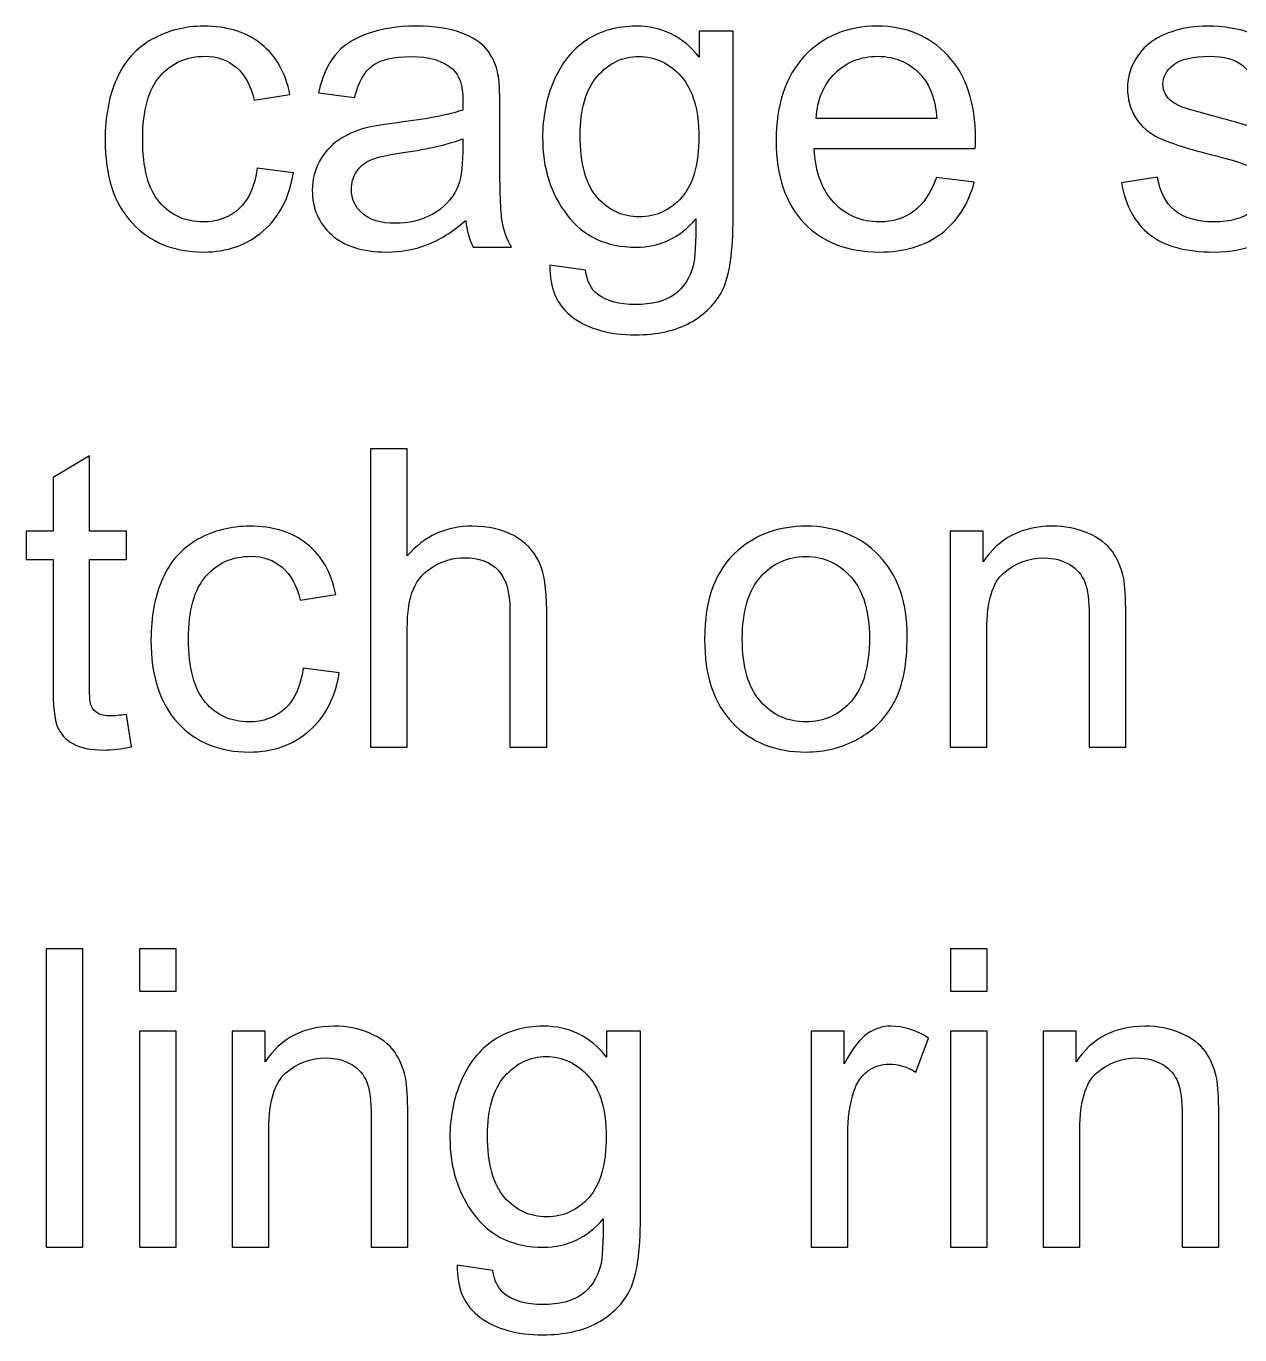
# Model space of a CAD drawing. Header units: centimetres. Extents: x -233 to -82, y 123 to 153.
# Drawn here: x -164.237 to -163.21, y 148.215 to 149.323 of the extents above; entities that cross this region are included whole.
import ezdxf

# ---------------------------------------------------------------- set-up
doc = ezdxf.new("R2010")
doc.units = ezdxf.units.CM
doc.header["$MEASUREMENT"] = 0
doc.layers.add('layer 1', color=7, linetype='Continuous')

msp = doc.modelspace()

# ---------------------------------------------------------------- linework, layer by layer
at = {"layer": 'layer 1'}
for points, knots in [([(-164.0414, 149.20295), (-164.0414, 149.20295), (-164.0109, 149.19895), (-164.0109, 149.19895), (-164.0109, 149.19895), (-164.0142, 149.17795), (-164.0227, 149.16155), (-164.0364, 149.14965), (-164.0364, 149.14965), (-164.0501, 149.13775), (-164.067, 149.13185), (-164.087, 149.13185), (-164.087, 149.13185), (-164.1121, 149.13185), (-164.1322, 149.14005), (-164.1474, 149.15645), (-164.1474, 149.15645), (-164.1626, 149.17275), (-164.1702, 149.19625), (-164.1702, 149.22675), (-164.1702, 149.22675), (-164.1702, 149.24645), (-164.1669, 149.26375), (-164.1604, 149.27855), (-164.1604, 149.27855), (-164.1539, 149.29335), (-164.1439, 149.30445), (-164.1305, 149.31195), (-164.1305, 149.31195), (-164.1171, 149.31935), (-164.1025, 149.32305), (-164.0868, 149.32305), (-164.0868, 149.32305), (-164.0669, 149.32305), (-164.0507, 149.31805), (-164.0381, 149.30795), (-164.0381, 149.30795), (-164.0255, 149.29785), (-164.0174, 149.28365), (-164.0138, 149.26515), (-164.0138, 149.26515), (-164.0138, 149.26515), (-164.044, 149.26045), (-164.044, 149.26045), (-164.044, 149.26045), (-164.0469, 149.27275), (-164.0519, 149.28205), (-164.0592, 149.28825), (-164.0592, 149.28825), (-164.0665, 149.29445), (-164.0753, 149.29755), (-164.0856, 149.29755), (-164.0856, 149.29755), (-164.1013, 149.29755), (-164.114, 149.29195), (-164.1237, 149.28075), (-164.1237, 149.28075), (-164.1335, 149.26955), (-164.1384, 149.25185), (-164.1384, 149.22755), (-164.1384, 149.22755), (-164.1384, 149.20305), (-164.1337, 149.18515), (-164.1242, 149.17405), (-164.1242, 149.17405), (-164.1148, 149.16295), (-164.1025, 149.15735), (-164.0874, 149.15735), (-164.0874, 149.15735), (-164.0752, 149.15735), (-164.065, 149.16105), (-164.0568, 149.16855), (-164.0568, 149.16855), (-164.0487, 149.17605), (-164.0435, 149.18745), (-164.0414, 149.20295)], [0, 0, 0, 0, 0.05, 0.05, 0.05, 0.05, 0.1, 0.1, 0.1, 0.1, 0.15, 0.15, 0.15, 0.15, 0.2, 0.2, 0.2, 0.2, 0.25, 0.25, 0.25, 0.25, 0.3, 0.3, 0.3, 0.3, 0.35, 0.35, 0.35, 0.35, 0.4, 0.4, 0.4, 0.4, 0.45, 0.45, 0.45, 0.45, 0.5, 0.5, 0.5, 0.5, 0.55, 0.55, 0.55, 0.55, 0.6, 0.6, 0.6, 0.6, 0.65, 0.65, 0.65, 0.65, 0.7, 0.7, 0.7, 0.7, 0.75, 0.75, 0.75, 0.75, 0.8, 0.8, 0.8, 0.8, 0.85, 0.85, 0.85, 0.85, 0.9, 0.9, 0.9, 0.9, 1, 1, 1, 1]), ([(-163.865, 149.15855), (-163.8765, 149.14875), (-163.8875, 149.14185), (-163.8981, 149.13785), (-163.8981, 149.13785), (-163.9088, 149.13385), (-163.9202, 149.13185), (-163.9323, 149.13185), (-163.9323, 149.13185), (-163.9524, 149.13185), (-163.9679, 149.13675), (-163.9787, 149.14655), (-163.9787, 149.14655), (-163.9895, 149.15635), (-163.9949, 149.16885), (-163.9949, 149.18415), (-163.9949, 149.18415), (-163.9949, 149.19315), (-163.9928, 149.20135), (-163.9887, 149.20875), (-163.9887, 149.20875), (-163.9846, 149.21615), (-163.9793, 149.22205), (-163.9727, 149.22655), (-163.9727, 149.22655), (-163.9661, 149.23105), (-163.9587, 149.23445), (-163.9504, 149.23675), (-163.9504, 149.23675), (-163.9443, 149.23835), (-163.9352, 149.23985), (-163.9229, 149.24135), (-163.9229, 149.24135), (-163.8978, 149.24435), (-163.8794, 149.24795), (-163.8676, 149.25205), (-163.8676, 149.25205), (-163.8675, 149.25635), (-163.8674, 149.25905), (-163.8674, 149.26015), (-163.8674, 149.26015), (-163.8674, 149.27275), (-163.8703, 149.28165), (-163.8762, 149.28685), (-163.8762, 149.28685), (-163.8841, 149.29385), (-163.8959, 149.29735), (-163.9115, 149.29735), (-163.9115, 149.29735), (-163.9261, 149.29735), (-163.9369, 149.29485), (-163.9438, 149.28975), (-163.9438, 149.28975), (-163.9507, 149.28465), (-163.9559, 149.27555), (-163.9592, 149.26255), (-163.9592, 149.26255), (-163.9592, 149.26255), (-163.9895, 149.26665), (-163.9895, 149.26665), (-163.9895, 149.26665), (-163.9868, 149.27965), (-163.9822, 149.29015), (-163.9759, 149.29815), (-163.9759, 149.29815), (-163.9696, 149.30605), (-163.9604, 149.31225), (-163.9485, 149.31655), (-163.9485, 149.31655), (-163.9366, 149.32085), (-163.9227, 149.32305), (-163.907, 149.32305), (-163.907, 149.32305), (-163.8914, 149.32305), (-163.8787, 149.32125), (-163.8689, 149.31755), (-163.8689, 149.31755), (-163.8592, 149.31385), (-163.852, 149.30915), (-163.8474, 149.30365), (-163.8474, 149.30365), (-163.8428, 149.29805), (-163.8396, 149.29105), (-163.8378, 149.28255), (-163.8378, 149.28255), (-163.8367, 149.27725), (-163.8362, 149.26775), (-163.8362, 149.25395), (-163.8362, 149.25395), (-163.8362, 149.25395), (-163.8362, 149.21265), (-163.8362, 149.21265), (-163.8362, 149.21265), (-163.8362, 149.18375), (-163.8355, 149.16555), (-163.8342, 149.15795), (-163.8342, 149.15795), (-163.8329, 149.15025), (-163.8303, 149.14295), (-163.8264, 149.13595), (-163.8264, 149.13595), (-163.8264, 149.13595), (-163.8588, 149.13595), (-163.8588, 149.13595), (-163.8588, 149.13595), (-163.862, 149.14235), (-163.8641, 149.14985), (-163.865, 149.15855)], [0, 0, 0, 0, 0.0357143, 0.0357143, 0.0357143, 0.0357143, 0.0714286, 0.0714286, 0.0714286, 0.0714286, 0.1071429, 0.1071429, 0.1071429, 0.1071429, 0.1428571, 0.1428571, 0.1428571, 0.1428571, 0.1785714, 0.1785714, 0.1785714, 0.1785714, 0.2142857, 0.2142857, 0.2142857, 0.2142857, 0.25, 0.25, 0.25, 0.25, 0.2857143, 0.2857143, 0.2857143, 0.2857143, 0.3214286, 0.3214286, 0.3214286, 0.3214286, 0.3571429, 0.3571429, 0.3571429, 0.3571429, 0.3928571, 0.3928571, 0.3928571, 0.3928571, 0.4285714, 0.4285714, 0.4285714, 0.4285714, 0.4642857, 0.4642857, 0.4642857, 0.4642857, 0.5, 0.5, 0.5, 0.5, 0.5357143, 0.5357143, 0.5357143, 0.5357143, 0.5714286, 0.5714286, 0.5714286, 0.5714286, 0.6071429, 0.6071429, 0.6071429, 0.6071429, 0.6428571, 0.6428571, 0.6428571, 0.6428571, 0.6785714, 0.6785714, 0.6785714, 0.6785714, 0.7142857, 0.7142857, 0.7142857, 0.7142857, 0.75, 0.75, 0.75, 0.75, 0.7857143, 0.7857143, 0.7857143, 0.7857143, 0.8214286, 0.8214286, 0.8214286, 0.8214286, 0.8571429, 0.8571429, 0.8571429, 0.8571429, 0.8928571, 0.8928571, 0.8928571, 0.8928571, 0.9285714, 0.9285714, 0.9285714, 0.9285714, 1, 1, 1, 1]), ([(-163.7938, 149.12075), (-163.7938, 149.12075), (-163.7637, 149.11635), (-163.7637, 149.11635), (-163.7637, 149.11635), (-163.7624, 149.10705), (-163.7589, 149.10025), (-163.7532, 149.09595), (-163.7532, 149.09595), (-163.7455, 149.09025), (-163.735, 149.08735), (-163.7217, 149.08735), (-163.7217, 149.08735), (-163.7073, 149.08735), (-163.6962, 149.09025), (-163.6884, 149.09595), (-163.6884, 149.09595), (-163.6806, 149.10165), (-163.6753, 149.10975), (-163.6726, 149.12015), (-163.6726, 149.12015), (-163.671, 149.12645), (-163.6702, 149.13965), (-163.6703, 149.15985), (-163.6703, 149.15985), (-163.6838, 149.14395), (-163.7007, 149.13595), (-163.721, 149.13595), (-163.721, 149.13595), (-163.7461, 149.13595), (-163.7656, 149.14505), (-163.7793, 149.16315), (-163.7793, 149.16315), (-163.7931, 149.18125), (-163.8, 149.20305), (-163.8, 149.22845), (-163.8, 149.22845), (-163.8, 149.24595), (-163.7968, 149.26205), (-163.7905, 149.27685), (-163.7905, 149.27685), (-163.7842, 149.29155), (-163.7751, 149.30295), (-163.7631, 149.31105), (-163.7631, 149.31105), (-163.7511, 149.31905), (-163.737, 149.32305), (-163.7208, 149.32305), (-163.7208, 149.32305), (-163.6992, 149.32305), (-163.6814, 149.31435), (-163.6674, 149.29685), (-163.6674, 149.29685), (-163.6674, 149.29685), (-163.6674, 149.31885), (-163.6674, 149.31885), (-163.6674, 149.31885), (-163.6674, 149.31885), (-163.6388, 149.31885), (-163.6388, 149.31885), (-163.6388, 149.31885), (-163.6388, 149.31885), (-163.6388, 149.16075), (-163.6388, 149.16075), (-163.6388, 149.16075), (-163.6388, 149.13225), (-163.6417, 149.11205), (-163.6475, 149.10015), (-163.6475, 149.10015), (-163.6533, 149.08825), (-163.6625, 149.07895), (-163.675, 149.07205), (-163.675, 149.07205), (-163.6876, 149.06515), (-163.7031, 149.06175), (-163.7215, 149.06175), (-163.7215, 149.06175), (-163.7433, 149.06175), (-163.7609, 149.06665), (-163.7743, 149.07645), (-163.7743, 149.07645), (-163.7878, 149.08625), (-163.7943, 149.10105), (-163.7938, 149.12075)], [0, 0, 0, 0, 0.0454545, 0.0454545, 0.0454545, 0.0454545, 0.0909091, 0.0909091, 0.0909091, 0.0909091, 0.1363636, 0.1363636, 0.1363636, 0.1363636, 0.1818182, 0.1818182, 0.1818182, 0.1818182, 0.2272727, 0.2272727, 0.2272727, 0.2272727, 0.2727273, 0.2727273, 0.2727273, 0.2727273, 0.3181818, 0.3181818, 0.3181818, 0.3181818, 0.3636364, 0.3636364, 0.3636364, 0.3636364, 0.4090909, 0.4090909, 0.4090909, 0.4090909, 0.4545455, 0.4545455, 0.4545455, 0.4545455, 0.5, 0.5, 0.5, 0.5, 0.5454545, 0.5454545, 0.5454545, 0.5454545, 0.5909091, 0.5909091, 0.5909091, 0.5909091, 0.6363636, 0.6363636, 0.6363636, 0.6363636, 0.6818182, 0.6818182, 0.6818182, 0.6818182, 0.7272727, 0.7272727, 0.7272727, 0.7272727, 0.7727273, 0.7727273, 0.7727273, 0.7727273, 0.8181818, 0.8181818, 0.8181818, 0.8181818, 0.8636364, 0.8636364, 0.8636364, 0.8636364, 0.9090909, 0.9090909, 0.9090909, 0.9090909, 1, 1, 1, 1]), ([(-163.4667, 149.19485), (-163.4667, 149.19485), (-163.4347, 149.19085), (-163.4347, 149.19085), (-163.4347, 149.19085), (-163.4398, 149.17215), (-163.4491, 149.15765), (-163.4628, 149.14735), (-163.4628, 149.14735), (-163.4765, 149.13705), (-163.4939, 149.13185), (-163.5151, 149.13185), (-163.5151, 149.13185), (-163.5419, 149.13185), (-163.5631, 149.14005), (-163.5788, 149.15655), (-163.5788, 149.15655), (-163.5945, 149.17305), (-163.6023, 149.19615), (-163.6023, 149.22585), (-163.6023, 149.22585), (-163.6023, 149.25665), (-163.5944, 149.28055), (-163.5785, 149.29755), (-163.5785, 149.29755), (-163.5626, 149.31455), (-163.5421, 149.32305), (-163.5168, 149.32305), (-163.5168, 149.32305), (-163.4924, 149.32305), (-163.4724, 149.31475), (-163.4569, 149.29805), (-163.4569, 149.29805), (-163.4414, 149.28135), (-163.4336, 149.25795), (-163.4336, 149.22775), (-163.4336, 149.22775), (-163.4336, 149.22595), (-163.4337, 149.22315), (-163.4338, 149.21945), (-163.4338, 149.21945), (-163.4338, 149.21945), (-163.5702, 149.21945), (-163.5702, 149.21945), (-163.5702, 149.21945), (-163.5691, 149.19935), (-163.5634, 149.18405), (-163.5532, 149.17335), (-163.5532, 149.17335), (-163.543, 149.16265), (-163.5302, 149.15735), (-163.5149, 149.15735), (-163.5149, 149.15735), (-163.5036, 149.15735), (-163.4939, 149.16035), (-163.4858, 149.16635), (-163.4858, 149.16635), (-163.4778, 149.17225), (-163.4714, 149.18175), (-163.4667, 149.19485)], [0, 0, 0, 0, 0.0625, 0.0625, 0.0625, 0.0625, 0.125, 0.125, 0.125, 0.125, 0.1875, 0.1875, 0.1875, 0.1875, 0.25, 0.25, 0.25, 0.25, 0.3125, 0.3125, 0.3125, 0.3125, 0.375, 0.375, 0.375, 0.375, 0.4375, 0.4375, 0.4375, 0.4375, 0.5, 0.5, 0.5, 0.5, 0.5625, 0.5625, 0.5625, 0.5625, 0.625, 0.625, 0.625, 0.625, 0.6875, 0.6875, 0.6875, 0.6875, 0.75, 0.75, 0.75, 0.75, 0.8125, 0.8125, 0.8125, 0.8125, 0.875, 0.875, 0.875, 0.875, 1, 1, 1, 1]), ([(-163.3101, 149.19055), (-163.3101, 149.19055), (-163.2795, 149.19535), (-163.2795, 149.19535), (-163.2795, 149.19535), (-163.2778, 149.18305), (-163.273, 149.17365), (-163.2651, 149.16715), (-163.2651, 149.16715), (-163.2572, 149.16065), (-163.2462, 149.15735), (-163.2321, 149.15735), (-163.2321, 149.15735), (-163.2179, 149.15735), (-163.2073, 149.16025), (-163.2004, 149.16605), (-163.2004, 149.16605), (-163.1935, 149.17185), (-163.1901, 149.17865), (-163.1901, 149.18645), (-163.1901, 149.18645), (-163.1901, 149.19345), (-163.1931, 149.19895), (-163.1992, 149.20295), (-163.1992, 149.20295), (-163.2035, 149.20565), (-163.214, 149.20915), (-163.2309, 149.21345), (-163.2309, 149.21345), (-163.2536, 149.21915), (-163.2694, 149.22415), (-163.2782, 149.22835), (-163.2782, 149.22835), (-163.287, 149.23255), (-163.2937, 149.23835), (-163.2982, 149.24575), (-163.2982, 149.24575), (-163.3027, 149.25315), (-163.305, 149.26135), (-163.305, 149.27035), (-163.305, 149.27035), (-163.305, 149.27845), (-163.3031, 149.28605), (-163.2994, 149.29295), (-163.2994, 149.29295), (-163.2957, 149.29985), (-163.2906, 149.30565), (-163.2841, 149.31025), (-163.2841, 149.31025), (-163.2793, 149.31385), (-163.2727, 149.31685), (-163.2644, 149.31935), (-163.2644, 149.31935), (-163.2561, 149.32185), (-163.2471, 149.32305), (-163.2376, 149.32305), (-163.2376, 149.32305), (-163.2233, 149.32305), (-163.2107, 149.32095), (-163.1998, 149.31685), (-163.1998, 149.31685), (-163.1889, 149.31275), (-163.1809, 149.30715), (-163.1757, 149.30005), (-163.1757, 149.30005), (-163.1706, 149.29295), (-163.167, 149.28355), (-163.1651, 149.27165), (-163.1651, 149.27165), (-163.1651, 149.27165), (-163.1954, 149.26755), (-163.1954, 149.26755), (-163.1954, 149.26755), (-163.1968, 149.27695), (-163.2008, 149.28435), (-163.2074, 149.28965), (-163.2074, 149.28965), (-163.214, 149.29495), (-163.2233, 149.29755), (-163.2354, 149.29755), (-163.2354, 149.29755), (-163.2496, 149.29755), (-163.2597, 149.29525), (-163.2658, 149.29055), (-163.2658, 149.29055), (-163.2719, 149.28585), (-163.275, 149.28025), (-163.275, 149.27395), (-163.275, 149.27395), (-163.275, 149.26985), (-163.2737, 149.26625), (-163.2712, 149.26305), (-163.2712, 149.26305), (-163.2687, 149.25975), (-163.2647, 149.25695), (-163.2593, 149.25485), (-163.2593, 149.25485), (-163.2562, 149.25365), (-163.2471, 149.25095), (-163.2319, 149.24685), (-163.2319, 149.24685), (-163.21, 149.24095), (-163.1947, 149.23625), (-163.186, 149.23255), (-163.186, 149.23255), (-163.1773, 149.22885), (-163.1705, 149.22335), (-163.1656, 149.21625), (-163.1656, 149.21625), (-163.1607, 149.20915), (-163.1582, 149.20025), (-163.1582, 149.18965), (-163.1582, 149.18965), (-163.1582, 149.17935), (-163.1612, 149.16965), (-163.1672, 149.16055), (-163.1672, 149.16055), (-163.1733, 149.15145), (-163.182, 149.14435), (-163.1933, 149.13935), (-163.1933, 149.13935), (-163.2047, 149.13435), (-163.2176, 149.13185), (-163.2319, 149.13185), (-163.2319, 149.13185), (-163.2557, 149.13185), (-163.2738, 149.13675), (-163.2863, 149.14665), (-163.2863, 149.14665), (-163.2988, 149.15655), (-163.3067, 149.17115), (-163.3101, 149.19055)], [0, 0, 0, 0, 0.0294118, 0.0294118, 0.0294118, 0.0294118, 0.0588235, 0.0588235, 0.0588235, 0.0588235, 0.0882353, 0.0882353, 0.0882353, 0.0882353, 0.1176471, 0.1176471, 0.1176471, 0.1176471, 0.1470588, 0.1470588, 0.1470588, 0.1470588, 0.1764706, 0.1764706, 0.1764706, 0.1764706, 0.2058824, 0.2058824, 0.2058824, 0.2058824, 0.2352941, 0.2352941, 0.2352941, 0.2352941, 0.2647059, 0.2647059, 0.2647059, 0.2647059, 0.2941176, 0.2941176, 0.2941176, 0.2941176, 0.3235294, 0.3235294, 0.3235294, 0.3235294, 0.3529412, 0.3529412, 0.3529412, 0.3529412, 0.3823529, 0.3823529, 0.3823529, 0.3823529, 0.4117647, 0.4117647, 0.4117647, 0.4117647, 0.4411765, 0.4411765, 0.4411765, 0.4411765, 0.4705882, 0.4705882, 0.4705882, 0.4705882, 0.5, 0.5, 0.5, 0.5, 0.5294118, 0.5294118, 0.5294118, 0.5294118, 0.5588235, 0.5588235, 0.5588235, 0.5588235, 0.5882353, 0.5882353, 0.5882353, 0.5882353, 0.6176471, 0.6176471, 0.6176471, 0.6176471, 0.6470588, 0.6470588, 0.6470588, 0.6470588, 0.6764706, 0.6764706, 0.6764706, 0.6764706, 0.7058824, 0.7058824, 0.7058824, 0.7058824, 0.7352941, 0.7352941, 0.7352941, 0.7352941, 0.7647059, 0.7647059, 0.7647059, 0.7647059, 0.7941176, 0.7941176, 0.7941176, 0.7941176, 0.8235294, 0.8235294, 0.8235294, 0.8235294, 0.8529412, 0.8529412, 0.8529412, 0.8529412, 0.8823529, 0.8823529, 0.8823529, 0.8823529, 0.9117647, 0.9117647, 0.9117647, 0.9117647, 0.9411765, 0.9411765, 0.9411765, 0.9411765, 1, 1, 1, 1]), ([(-163.7682, 149.23065), (-163.7682, 149.20665), (-163.7634, 149.18915), (-163.7539, 149.17815), (-163.7539, 149.17815), (-163.7444, 149.16715), (-163.7324, 149.16165), (-163.718, 149.16165), (-163.718, 149.16165), (-163.7038, 149.16165), (-163.6919, 149.16715), (-163.6822, 149.17815), (-163.6822, 149.17815), (-163.6725, 149.18905), (-163.6677, 149.20625), (-163.6677, 149.22965), (-163.6677, 149.22965), (-163.6677, 149.25205), (-163.6727, 149.26895), (-163.6826, 149.28035), (-163.6826, 149.28035), (-163.6925, 149.29165), (-163.7045, 149.29735), (-163.7186, 149.29735), (-163.7186, 149.29735), (-163.7323, 149.29735), (-163.744, 149.29175), (-163.7537, 149.28055), (-163.7537, 149.28055), (-163.7634, 149.26935), (-163.7682, 149.25275), (-163.7682, 149.23065)], [0, 0, 0, 0, 0.1111111, 0.1111111, 0.1111111, 0.1111111, 0.2222222, 0.2222222, 0.2222222, 0.2222222, 0.3333333, 0.3333333, 0.3333333, 0.3333333, 0.4444444, 0.4444444, 0.4444444, 0.4444444, 0.5555556, 0.5555556, 0.5555556, 0.5555556, 0.6666667, 0.6666667, 0.6666667, 0.6666667, 0.7777778, 0.7777778, 0.7777778, 0.7777778, 1, 1, 1, 1]), ([(-163.5685, 149.24495), (-163.5685, 149.24495), (-163.4664, 149.24495), (-163.4664, 149.24495), (-163.4664, 149.24495), (-163.4677, 149.26035), (-163.4716, 149.27195), (-163.4781, 149.27965), (-163.4781, 149.27965), (-163.488, 149.29155), (-163.5008, 149.29755), (-163.5165, 149.29755), (-163.5165, 149.29755), (-163.5308, 149.29755), (-163.5427, 149.29275), (-163.5524, 149.28325), (-163.5524, 149.28325), (-163.5621, 149.27375), (-163.5675, 149.26095), (-163.5685, 149.24495)], [0, 0, 0, 0, 0.1666667, 0.1666667, 0.1666667, 0.1666667, 0.3333333, 0.3333333, 0.3333333, 0.3333333, 0.5, 0.5, 0.5, 0.5, 0.6666667, 0.6666667, 0.6666667, 0.6666667, 1, 1, 1, 1]), ([(-163.8676, 149.22775), (-163.8788, 149.22315), (-163.8957, 149.21925), (-163.9182, 149.21605), (-163.9182, 149.21605), (-163.9309, 149.21415), (-163.9399, 149.21215), (-163.9452, 149.20985), (-163.9452, 149.20985), (-163.9505, 149.20755), (-163.9546, 149.20425), (-163.9575, 149.19985), (-163.9575, 149.19985), (-163.9604, 149.19535), (-163.9618, 149.19045), (-163.9618, 149.18505), (-163.9618, 149.18505), (-163.9618, 149.17675), (-163.9587, 149.16995), (-163.9524, 149.16445), (-163.9524, 149.16445), (-163.9461, 149.15895), (-163.937, 149.15615), (-163.9249, 149.15615), (-163.9249, 149.15615), (-163.913, 149.15615), (-163.9023, 149.15875), (-163.893, 149.16395), (-163.893, 149.16395), (-163.8837, 149.16915), (-163.8769, 149.17625), (-163.8726, 149.18535), (-163.8726, 149.18535), (-163.8693, 149.19235), (-163.8676, 149.20265), (-163.8676, 149.21635), (-163.8676, 149.21635), (-163.8676, 149.21635), (-163.8676, 149.22775), (-163.8676, 149.22775)], [0, 0, 0, 0, 0.0909091, 0.0909091, 0.0909091, 0.0909091, 0.1818182, 0.1818182, 0.1818182, 0.1818182, 0.2727273, 0.2727273, 0.2727273, 0.2727273, 0.3636364, 0.3636364, 0.3636364, 0.3636364, 0.4545455, 0.4545455, 0.4545455, 0.4545455, 0.5454545, 0.5454545, 0.5454545, 0.5454545, 0.6363636, 0.6363636, 0.6363636, 0.6363636, 0.7272727, 0.7272727, 0.7272727, 0.7272727, 0.8181818, 0.8181818, 0.8181818, 0.8181818, 1, 1, 1, 1]), ([(-164.1522, 148.74031), (-164.1522, 148.74031), (-164.1478, 148.71291), (-164.1478, 148.71291), (-164.1478, 148.71291), (-164.1565, 148.71111), (-164.1643, 148.71021), (-164.1712, 148.71021), (-164.1712, 148.71021), (-164.1825, 148.71021), (-164.1912, 148.71201), (-164.1974, 148.71561), (-164.1974, 148.71561), (-164.2036, 148.71911), (-164.208, 148.72381), (-164.2105, 148.72961), (-164.2105, 148.72961), (-164.213, 148.73541), (-164.2143, 148.74761), (-164.2143, 148.76621), (-164.2143, 148.76621), (-164.2143, 148.76621), (-164.2143, 148.87141), (-164.2143, 148.87141), (-164.2143, 148.87141), (-164.2143, 148.87141), (-164.237, 148.87141), (-164.237, 148.87141), (-164.237, 148.87141), (-164.237, 148.87141), (-164.237, 148.89551), (-164.237, 148.89551), (-164.237, 148.89551), (-164.237, 148.89551), (-164.2143, 148.89551), (-164.2143, 148.89551), (-164.2143, 148.89551), (-164.2143, 148.89551), (-164.2143, 148.94081), (-164.2143, 148.94081), (-164.2143, 148.94081), (-164.2143, 148.94081), (-164.1834, 148.95941), (-164.1834, 148.95941), (-164.1834, 148.95941), (-164.1834, 148.95941), (-164.1834, 148.89551), (-164.1834, 148.89551), (-164.1834, 148.89551), (-164.1834, 148.89551), (-164.1522, 148.89551), (-164.1522, 148.89551), (-164.1522, 148.89551), (-164.1522, 148.89551), (-164.1522, 148.87141), (-164.1522, 148.87141), (-164.1522, 148.87141), (-164.1522, 148.87141), (-164.1834, 148.87141), (-164.1834, 148.87141), (-164.1834, 148.87141), (-164.1834, 148.87141), (-164.1834, 148.76441), (-164.1834, 148.76441), (-164.1834, 148.76441), (-164.1834, 148.75561), (-164.1829, 148.74991), (-164.1818, 148.74741), (-164.1818, 148.74741), (-164.1807, 148.74491), (-164.1789, 148.74291), (-164.1764, 148.74141), (-164.1764, 148.74141), (-164.1739, 148.73991), (-164.1704, 148.73911), (-164.1659, 148.73911), (-164.1659, 148.73911), (-164.1624, 148.73911), (-164.1579, 148.73951), (-164.1522, 148.74031)], [0, 0, 0, 0, 0.047619, 0.047619, 0.047619, 0.047619, 0.0952381, 0.0952381, 0.0952381, 0.0952381, 0.1428571, 0.1428571, 0.1428571, 0.1428571, 0.1904762, 0.1904762, 0.1904762, 0.1904762, 0.2380952, 0.2380952, 0.2380952, 0.2380952, 0.2857143, 0.2857143, 0.2857143, 0.2857143, 0.3333333, 0.3333333, 0.3333333, 0.3333333, 0.3809524, 0.3809524, 0.3809524, 0.3809524, 0.4285714, 0.4285714, 0.4285714, 0.4285714, 0.4761905, 0.4761905, 0.4761905, 0.4761905, 0.5238095, 0.5238095, 0.5238095, 0.5238095, 0.5714286, 0.5714286, 0.5714286, 0.5714286, 0.6190476, 0.6190476, 0.6190476, 0.6190476, 0.6666667, 0.6666667, 0.6666667, 0.6666667, 0.7142857, 0.7142857, 0.7142857, 0.7142857, 0.7619048, 0.7619048, 0.7619048, 0.7619048, 0.8095238, 0.8095238, 0.8095238, 0.8095238, 0.8571429, 0.8571429, 0.8571429, 0.8571429, 0.9047619, 0.9047619, 0.9047619, 0.9047619, 1, 1, 1, 1]), ([(-163.9455, 148.71261), (-163.9455, 148.71261), (-163.9455, 148.96511), (-163.9455, 148.96511), (-163.9455, 148.96511), (-163.9455, 148.96511), (-163.9145, 148.96511), (-163.9145, 148.96511), (-163.9145, 148.96511), (-163.9145, 148.96511), (-163.9145, 148.87451), (-163.9145, 148.87451), (-163.9145, 148.87451), (-163.9, 148.89131), (-163.8818, 148.89971), (-163.8598, 148.89971), (-163.8598, 148.89971), (-163.8462, 148.89971), (-163.8344, 148.89701), (-163.8244, 148.89171), (-163.8244, 148.89171), (-163.8145, 148.88631), (-163.8073, 148.87891), (-163.803, 148.86951), (-163.803, 148.86951), (-163.7987, 148.86011), (-163.7965, 148.84641), (-163.7965, 148.82851), (-163.7965, 148.82851), (-163.7965, 148.82851), (-163.7965, 148.71261), (-163.7965, 148.71261), (-163.7965, 148.71261), (-163.7965, 148.71261), (-163.8276, 148.71261), (-163.8276, 148.71261), (-163.8276, 148.71261), (-163.8276, 148.71261), (-163.8276, 148.82851), (-163.8276, 148.82851), (-163.8276, 148.82851), (-163.8276, 148.84401), (-163.8309, 148.85531), (-163.8376, 148.86241), (-163.8376, 148.86241), (-163.8443, 148.86951), (-163.8538, 148.87301), (-163.8661, 148.87301), (-163.8661, 148.87301), (-163.8753, 148.87301), (-163.8839, 148.87061), (-163.892, 148.86591), (-163.892, 148.86591), (-163.9001, 148.86111), (-163.9059, 148.85461), (-163.9093, 148.84651), (-163.9093, 148.84651), (-163.9128, 148.83831), (-163.9145, 148.82701), (-163.9145, 148.81271), (-163.9145, 148.81271), (-163.9145, 148.81271), (-163.9145, 148.71261), (-163.9145, 148.71261), (-163.9145, 148.71261), (-163.9145, 148.71261), (-163.9455, 148.71261), (-163.9455, 148.71261)], [0, 0, 0, 0, 0.0555556, 0.0555556, 0.0555556, 0.0555556, 0.1111111, 0.1111111, 0.1111111, 0.1111111, 0.1666667, 0.1666667, 0.1666667, 0.1666667, 0.2222222, 0.2222222, 0.2222222, 0.2222222, 0.2777778, 0.2777778, 0.2777778, 0.2777778, 0.3333333, 0.3333333, 0.3333333, 0.3333333, 0.3888889, 0.3888889, 0.3888889, 0.3888889, 0.4444444, 0.4444444, 0.4444444, 0.4444444, 0.5, 0.5, 0.5, 0.5, 0.5555556, 0.5555556, 0.5555556, 0.5555556, 0.6111111, 0.6111111, 0.6111111, 0.6111111, 0.6666667, 0.6666667, 0.6666667, 0.6666667, 0.7222222, 0.7222222, 0.7222222, 0.7222222, 0.7777778, 0.7777778, 0.7777778, 0.7777778, 0.8333333, 0.8333333, 0.8333333, 0.8333333, 0.8888889, 0.8888889, 0.8888889, 0.8888889, 1, 1, 1, 1]), ([(-164.0026, 148.77961), (-164.0026, 148.77961), (-163.9721, 148.77561), (-163.9721, 148.77561), (-163.9721, 148.77561), (-163.9754, 148.75461), (-163.9839, 148.73821), (-163.9976, 148.72631), (-163.9976, 148.72631), (-164.0113, 148.71441), (-164.0282, 148.70851), (-164.0482, 148.70851), (-164.0482, 148.70851), (-164.0733, 148.70851), (-164.0934, 148.71671), (-164.1086, 148.73311), (-164.1086, 148.73311), (-164.1238, 148.74941), (-164.1314, 148.77291), (-164.1314, 148.80341), (-164.1314, 148.80341), (-164.1314, 148.82311), (-164.1281, 148.84041), (-164.1216, 148.85521), (-164.1216, 148.85521), (-164.1151, 148.87001), (-164.1051, 148.88111), (-164.0917, 148.88861), (-164.0917, 148.88861), (-164.0783, 148.89601), (-164.0637, 148.89971), (-164.048, 148.89971), (-164.048, 148.89971), (-164.0281, 148.89971), (-164.0119, 148.89471), (-163.9993, 148.88461), (-163.9993, 148.88461), (-163.9867, 148.87451), (-163.9786, 148.86031), (-163.975, 148.84181), (-163.975, 148.84181), (-163.975, 148.84181), (-164.0052, 148.83711), (-164.0052, 148.83711), (-164.0052, 148.83711), (-164.0081, 148.84941), (-164.0131, 148.85871), (-164.0204, 148.86491), (-164.0204, 148.86491), (-164.0277, 148.87111), (-164.0365, 148.87421), (-164.0468, 148.87421), (-164.0468, 148.87421), (-164.0625, 148.87421), (-164.0752, 148.86861), (-164.0849, 148.85741), (-164.0849, 148.85741), (-164.0947, 148.84621), (-164.0996, 148.82851), (-164.0996, 148.80421), (-164.0996, 148.80421), (-164.0996, 148.77971), (-164.0949, 148.76181), (-164.0854, 148.75071), (-164.0854, 148.75071), (-164.076, 148.73961), (-164.0637, 148.73401), (-164.0486, 148.73401), (-164.0486, 148.73401), (-164.0364, 148.73401), (-164.0262, 148.73771), (-164.018, 148.74521), (-164.018, 148.74521), (-164.0099, 148.75271), (-164.0047, 148.76411), (-164.0026, 148.77961)], [0, 0, 0, 0, 0.05, 0.05, 0.05, 0.05, 0.1, 0.1, 0.1, 0.1, 0.15, 0.15, 0.15, 0.15, 0.2, 0.2, 0.2, 0.2, 0.25, 0.25, 0.25, 0.25, 0.3, 0.3, 0.3, 0.3, 0.35, 0.35, 0.35, 0.35, 0.4, 0.4, 0.4, 0.4, 0.45, 0.45, 0.45, 0.45, 0.5, 0.5, 0.5, 0.5, 0.55, 0.55, 0.55, 0.55, 0.6, 0.6, 0.6, 0.6, 0.65, 0.65, 0.65, 0.65, 0.7, 0.7, 0.7, 0.7, 0.75, 0.75, 0.75, 0.75, 0.8, 0.8, 0.8, 0.8, 0.85, 0.85, 0.85, 0.85, 0.9, 0.9, 0.9, 0.9, 1, 1, 1, 1]), ([(-163.6629, 148.80411), (-163.6629, 148.83801), (-163.6535, 148.86301), (-163.6346, 148.87931), (-163.6346, 148.87931), (-163.6189, 148.89291), (-163.5997, 148.89971), (-163.5771, 148.89971), (-163.5771, 148.89971), (-163.552, 148.89971), (-163.5314, 148.89151), (-163.5154, 148.87501), (-163.5154, 148.87501), (-163.4995, 148.85851), (-163.4915, 148.83571), (-163.4915, 148.80671), (-163.4915, 148.80671), (-163.4915, 148.78311), (-163.495, 148.76461), (-163.5021, 148.75111), (-163.5021, 148.75111), (-163.5092, 148.73761), (-163.5194, 148.72721), (-163.5329, 148.71971), (-163.5329, 148.71971), (-163.5464, 148.71221), (-163.5612, 148.70851), (-163.5771, 148.70851), (-163.5771, 148.70851), (-163.6027, 148.70851), (-163.6234, 148.71671), (-163.6392, 148.73311), (-163.6392, 148.73311), (-163.655, 148.74951), (-163.6629, 148.77321), (-163.6629, 148.80411)], [0, 0, 0, 0, 0.1, 0.1, 0.1, 0.1, 0.2, 0.2, 0.2, 0.2, 0.3, 0.3, 0.3, 0.3, 0.4, 0.4, 0.4, 0.4, 0.5, 0.5, 0.5, 0.5, 0.6, 0.6, 0.6, 0.6, 0.7, 0.7, 0.7, 0.7, 0.8, 0.8, 0.8, 0.8, 1, 1, 1, 1]), ([(-163.4551, 148.71261), (-163.4551, 148.71261), (-163.4551, 148.89551), (-163.4551, 148.89551), (-163.4551, 148.89551), (-163.4551, 148.89551), (-163.4272, 148.89551), (-163.4272, 148.89551), (-163.4272, 148.89551), (-163.4272, 148.89551), (-163.4272, 148.86951), (-163.4272, 148.86951), (-163.4272, 148.86951), (-163.4138, 148.88961), (-163.3944, 148.89971), (-163.369, 148.89971), (-163.369, 148.89971), (-163.358, 148.89971), (-163.3479, 148.89771), (-163.3386, 148.89381), (-163.3386, 148.89381), (-163.3293, 148.88981), (-163.3224, 148.88461), (-163.3178, 148.87821), (-163.3178, 148.87821), (-163.3133, 148.87171), (-163.3101, 148.86411), (-163.3082, 148.85521), (-163.3082, 148.85521), (-163.3071, 148.84951), (-163.3065, 148.83941), (-163.3065, 148.82511), (-163.3065, 148.82511), (-163.3065, 148.82511), (-163.3065, 148.71261), (-163.3065, 148.71261), (-163.3065, 148.71261), (-163.3065, 148.71261), (-163.3375, 148.71261), (-163.3375, 148.71261), (-163.3375, 148.71261), (-163.3375, 148.71261), (-163.3375, 148.82391), (-163.3375, 148.82391), (-163.3375, 148.82391), (-163.3375, 148.83651), (-163.3387, 148.84591), (-163.3411, 148.85221), (-163.3411, 148.85221), (-163.3435, 148.85851), (-163.3478, 148.86351), (-163.3539, 148.86721), (-163.3539, 148.86721), (-163.3601, 148.87091), (-163.3673, 148.87281), (-163.3756, 148.87281), (-163.3756, 148.87281), (-163.3888, 148.87281), (-163.4002, 148.86861), (-163.4097, 148.86021), (-163.4097, 148.86021), (-163.4193, 148.85181), (-163.4241, 148.83591), (-163.4241, 148.81251), (-163.4241, 148.81251), (-163.4241, 148.81251), (-163.4241, 148.71261), (-163.4241, 148.71261), (-163.4241, 148.71261), (-163.4241, 148.71261), (-163.4551, 148.71261), (-163.4551, 148.71261)], [0, 0, 0, 0, 0.0526316, 0.0526316, 0.0526316, 0.0526316, 0.1052632, 0.1052632, 0.1052632, 0.1052632, 0.1578947, 0.1578947, 0.1578947, 0.1578947, 0.2105263, 0.2105263, 0.2105263, 0.2105263, 0.2631579, 0.2631579, 0.2631579, 0.2631579, 0.3157895, 0.3157895, 0.3157895, 0.3157895, 0.3684211, 0.3684211, 0.3684211, 0.3684211, 0.4210526, 0.4210526, 0.4210526, 0.4210526, 0.4736842, 0.4736842, 0.4736842, 0.4736842, 0.5263158, 0.5263158, 0.5263158, 0.5263158, 0.5789474, 0.5789474, 0.5789474, 0.5789474, 0.6315789, 0.6315789, 0.6315789, 0.6315789, 0.6842105, 0.6842105, 0.6842105, 0.6842105, 0.7368421, 0.7368421, 0.7368421, 0.7368421, 0.7894737, 0.7894737, 0.7894737, 0.7894737, 0.8421053, 0.8421053, 0.8421053, 0.8421053, 0.8947368, 0.8947368, 0.8947368, 0.8947368, 1, 1, 1, 1]), ([(-163.631, 148.80411), (-163.631, 148.78061), (-163.6259, 148.76311), (-163.6157, 148.75151), (-163.6157, 148.75151), (-163.6055, 148.73981), (-163.5926, 148.73401), (-163.5771, 148.73401), (-163.5771, 148.73401), (-163.5617, 148.73401), (-163.5489, 148.73991), (-163.5387, 148.75161), (-163.5387, 148.75161), (-163.5285, 148.76331), (-163.5234, 148.78111), (-163.5234, 148.80511), (-163.5234, 148.80511), (-163.5234, 148.82771), (-163.5285, 148.84481), (-163.5388, 148.85651), (-163.5388, 148.85651), (-163.5491, 148.86821), (-163.5618, 148.87401), (-163.5771, 148.87401), (-163.5771, 148.87401), (-163.5926, 148.87401), (-163.6055, 148.86821), (-163.6157, 148.85661), (-163.6157, 148.85661), (-163.6259, 148.84501), (-163.631, 148.82751), (-163.631, 148.80411)], [0, 0, 0, 0, 0.1111111, 0.1111111, 0.1111111, 0.1111111, 0.2222222, 0.2222222, 0.2222222, 0.2222222, 0.3333333, 0.3333333, 0.3333333, 0.3333333, 0.4444444, 0.4444444, 0.4444444, 0.4444444, 0.5555556, 0.5555556, 0.5555556, 0.5555556, 0.6666667, 0.6666667, 0.6666667, 0.6666667, 0.7777778, 0.7777778, 0.7777778, 0.7777778, 1, 1, 1, 1]), ([(-164.2202, 148.28928), (-164.2202, 148.28928), (-164.2202, 148.54178), (-164.2202, 148.54178), (-164.2202, 148.54178), (-164.2202, 148.54178), (-164.1892, 148.54178), (-164.1892, 148.54178), (-164.1892, 148.54178), (-164.1892, 148.54178), (-164.1892, 148.28928), (-164.1892, 148.28928), (-164.1892, 148.28928), (-164.1892, 148.28928), (-164.2202, 148.28928), (-164.2202, 148.28928)], [0, 0, 0, 0, 0.2, 0.2, 0.2, 0.2, 0.4, 0.4, 0.4, 0.4, 0.6, 0.6, 0.6, 0.6, 1, 1, 1, 1]), ([(-164.141, 148.50618), (-164.141, 148.50618), (-164.141, 148.54178), (-164.141, 148.54178), (-164.141, 148.54178), (-164.141, 148.54178), (-164.11, 148.54178), (-164.11, 148.54178), (-164.11, 148.54178), (-164.11, 148.54178), (-164.11, 148.50618), (-164.11, 148.50618), (-164.11, 148.50618), (-164.11, 148.50618), (-164.141, 148.50618), (-164.141, 148.50618)], [0, 0, 0, 0, 0.2, 0.2, 0.2, 0.2, 0.4, 0.4, 0.4, 0.4, 0.6, 0.6, 0.6, 0.6, 1, 1, 1, 1]), ([(-163.4547, 148.50618), (-163.4547, 148.50618), (-163.4547, 148.54178), (-163.4547, 148.54178), (-163.4547, 148.54178), (-163.4547, 148.54178), (-163.4237, 148.54178), (-163.4237, 148.54178), (-163.4237, 148.54178), (-163.4237, 148.54178), (-163.4237, 148.50618), (-163.4237, 148.50618), (-163.4237, 148.50618), (-163.4237, 148.50618), (-163.4547, 148.50618), (-163.4547, 148.50618)], [0, 0, 0, 0, 0.2, 0.2, 0.2, 0.2, 0.4, 0.4, 0.4, 0.4, 0.6, 0.6, 0.6, 0.6, 1, 1, 1, 1]), ([(-164.141, 148.28928), (-164.141, 148.28928), (-164.141, 148.47218), (-164.141, 148.47218), (-164.141, 148.47218), (-164.141, 148.47218), (-164.11, 148.47218), (-164.11, 148.47218), (-164.11, 148.47218), (-164.11, 148.47218), (-164.11, 148.28928), (-164.11, 148.28928), (-164.11, 148.28928), (-164.11, 148.28928), (-164.141, 148.28928), (-164.141, 148.28928)], [0, 0, 0, 0, 0.2, 0.2, 0.2, 0.2, 0.4, 0.4, 0.4, 0.4, 0.6, 0.6, 0.6, 0.6, 1, 1, 1, 1]), ([(-164.0627, 148.28928), (-164.0627, 148.28928), (-164.0627, 148.47218), (-164.0627, 148.47218), (-164.0627, 148.47218), (-164.0627, 148.47218), (-164.0348, 148.47218), (-164.0348, 148.47218), (-164.0348, 148.47218), (-164.0348, 148.47218), (-164.0348, 148.44618), (-164.0348, 148.44618), (-164.0348, 148.44618), (-164.0214, 148.46628), (-164.002, 148.47638), (-163.9766, 148.47638), (-163.9766, 148.47638), (-163.9656, 148.47638), (-163.9555, 148.47438), (-163.9462, 148.47048), (-163.9462, 148.47048), (-163.9369, 148.46648), (-163.93, 148.46128), (-163.9254, 148.45488), (-163.9254, 148.45488), (-163.9209, 148.44838), (-163.9177, 148.44078), (-163.9158, 148.43188), (-163.9158, 148.43188), (-163.9147, 148.42618), (-163.9141, 148.41608), (-163.9141, 148.40178), (-163.9141, 148.40178), (-163.9141, 148.40178), (-163.9141, 148.28928), (-163.9141, 148.28928), (-163.9141, 148.28928), (-163.9141, 148.28928), (-163.9451, 148.28928), (-163.9451, 148.28928), (-163.9451, 148.28928), (-163.9451, 148.28928), (-163.9451, 148.40058), (-163.9451, 148.40058), (-163.9451, 148.40058), (-163.9451, 148.41318), (-163.9463, 148.42258), (-163.9487, 148.42888), (-163.9487, 148.42888), (-163.9511, 148.43518), (-163.9554, 148.44018), (-163.9615, 148.44388), (-163.9615, 148.44388), (-163.9677, 148.44758), (-163.9749, 148.44948), (-163.9832, 148.44948), (-163.9832, 148.44948), (-163.9964, 148.44948), (-164.0078, 148.44528), (-164.0173, 148.43688), (-164.0173, 148.43688), (-164.0269, 148.42848), (-164.0317, 148.41258), (-164.0317, 148.38918), (-164.0317, 148.38918), (-164.0317, 148.38918), (-164.0317, 148.28928), (-164.0317, 148.28928), (-164.0317, 148.28928), (-164.0317, 148.28928), (-164.0627, 148.28928), (-164.0627, 148.28928)], [0, 0, 0, 0, 0.0526316, 0.0526316, 0.0526316, 0.0526316, 0.1052632, 0.1052632, 0.1052632, 0.1052632, 0.1578947, 0.1578947, 0.1578947, 0.1578947, 0.2105263, 0.2105263, 0.2105263, 0.2105263, 0.2631579, 0.2631579, 0.2631579, 0.2631579, 0.3157895, 0.3157895, 0.3157895, 0.3157895, 0.3684211, 0.3684211, 0.3684211, 0.3684211, 0.4210526, 0.4210526, 0.4210526, 0.4210526, 0.4736842, 0.4736842, 0.4736842, 0.4736842, 0.5263158, 0.5263158, 0.5263158, 0.5263158, 0.5789474, 0.5789474, 0.5789474, 0.5789474, 0.6315789, 0.6315789, 0.6315789, 0.6315789, 0.6842105, 0.6842105, 0.6842105, 0.6842105, 0.7368421, 0.7368421, 0.7368421, 0.7368421, 0.7894737, 0.7894737, 0.7894737, 0.7894737, 0.8421053, 0.8421053, 0.8421053, 0.8421053, 0.8947368, 0.8947368, 0.8947368, 0.8947368, 1, 1, 1, 1]), ([(-163.8722, 148.27408), (-163.8722, 148.27408), (-163.8421, 148.26968), (-163.8421, 148.26968), (-163.8421, 148.26968), (-163.8408, 148.26038), (-163.8373, 148.25358), (-163.8316, 148.24928), (-163.8316, 148.24928), (-163.8239, 148.24358), (-163.8134, 148.24068), (-163.8001, 148.24068), (-163.8001, 148.24068), (-163.7857, 148.24068), (-163.7746, 148.24358), (-163.7668, 148.24928), (-163.7668, 148.24928), (-163.759, 148.25498), (-163.7537, 148.26308), (-163.751, 148.27348), (-163.751, 148.27348), (-163.7494, 148.27978), (-163.7486, 148.29298), (-163.7487, 148.31318), (-163.7487, 148.31318), (-163.7622, 148.29728), (-163.7791, 148.28928), (-163.7994, 148.28928), (-163.7994, 148.28928), (-163.8245, 148.28928), (-163.844, 148.29838), (-163.8577, 148.31648), (-163.8577, 148.31648), (-163.8715, 148.33458), (-163.8784, 148.35638), (-163.8784, 148.38178), (-163.8784, 148.38178), (-163.8784, 148.39928), (-163.8752, 148.41538), (-163.8689, 148.43018), (-163.8689, 148.43018), (-163.8626, 148.44488), (-163.8535, 148.45628), (-163.8415, 148.46438), (-163.8415, 148.46438), (-163.8295, 148.47238), (-163.8154, 148.47638), (-163.7992, 148.47638), (-163.7992, 148.47638), (-163.7776, 148.47638), (-163.7598, 148.46768), (-163.7458, 148.45018), (-163.7458, 148.45018), (-163.7458, 148.45018), (-163.7458, 148.47218), (-163.7458, 148.47218), (-163.7458, 148.47218), (-163.7458, 148.47218), (-163.7172, 148.47218), (-163.7172, 148.47218), (-163.7172, 148.47218), (-163.7172, 148.47218), (-163.7172, 148.31408), (-163.7172, 148.31408), (-163.7172, 148.31408), (-163.7172, 148.28558), (-163.7201, 148.26538), (-163.7259, 148.25348), (-163.7259, 148.25348), (-163.7317, 148.24158), (-163.7409, 148.23228), (-163.7534, 148.22538), (-163.7534, 148.22538), (-163.766, 148.21848), (-163.7815, 148.21508), (-163.7999, 148.21508), (-163.7999, 148.21508), (-163.8217, 148.21508), (-163.8393, 148.21998), (-163.8527, 148.22978), (-163.8527, 148.22978), (-163.8662, 148.23958), (-163.8727, 148.25438), (-163.8722, 148.27408)], [0, 0, 0, 0, 0.0454545, 0.0454545, 0.0454545, 0.0454545, 0.0909091, 0.0909091, 0.0909091, 0.0909091, 0.1363636, 0.1363636, 0.1363636, 0.1363636, 0.1818182, 0.1818182, 0.1818182, 0.1818182, 0.2272727, 0.2272727, 0.2272727, 0.2272727, 0.2727273, 0.2727273, 0.2727273, 0.2727273, 0.3181818, 0.3181818, 0.3181818, 0.3181818, 0.3636364, 0.3636364, 0.3636364, 0.3636364, 0.4090909, 0.4090909, 0.4090909, 0.4090909, 0.4545455, 0.4545455, 0.4545455, 0.4545455, 0.5, 0.5, 0.5, 0.5, 0.5454545, 0.5454545, 0.5454545, 0.5454545, 0.5909091, 0.5909091, 0.5909091, 0.5909091, 0.6363636, 0.6363636, 0.6363636, 0.6363636, 0.6818182, 0.6818182, 0.6818182, 0.6818182, 0.7272727, 0.7272727, 0.7272727, 0.7272727, 0.7727273, 0.7727273, 0.7727273, 0.7727273, 0.8181818, 0.8181818, 0.8181818, 0.8181818, 0.8636364, 0.8636364, 0.8636364, 0.8636364, 0.9090909, 0.9090909, 0.9090909, 0.9090909, 1, 1, 1, 1]), ([(-163.5727, 148.28928), (-163.5727, 148.28928), (-163.5727, 148.47218), (-163.5727, 148.47218), (-163.5727, 148.47218), (-163.5727, 148.47218), (-163.5448, 148.47218), (-163.5448, 148.47218), (-163.5448, 148.47218), (-163.5448, 148.47218), (-163.5448, 148.44448), (-163.5448, 148.44448), (-163.5448, 148.44448), (-163.5377, 148.45748), (-163.5311, 148.46608), (-163.525, 148.47018), (-163.525, 148.47018), (-163.519, 148.47428), (-163.5124, 148.47638), (-163.5052, 148.47638), (-163.5052, 148.47638), (-163.4947, 148.47638), (-163.4841, 148.47308), (-163.4733, 148.46638), (-163.4733, 148.46638), (-163.4733, 148.46638), (-163.484, 148.43758), (-163.484, 148.43758), (-163.484, 148.43758), (-163.4915, 148.44208), (-163.4991, 148.44428), (-163.5067, 148.44428), (-163.5067, 148.44428), (-163.5135, 148.44428), (-163.5196, 148.44228), (-163.525, 148.43818), (-163.525, 148.43818), (-163.5304, 148.43408), (-163.5342, 148.42848), (-163.5365, 148.42118), (-163.5365, 148.42118), (-163.54, 148.41018), (-163.5417, 148.39818), (-163.5417, 148.38508), (-163.5417, 148.38508), (-163.5417, 148.38508), (-163.5417, 148.28928), (-163.5417, 148.28928), (-163.5417, 148.28928), (-163.5417, 148.28928), (-163.5727, 148.28928), (-163.5727, 148.28928)], [0, 0, 0, 0, 0.0714286, 0.0714286, 0.0714286, 0.0714286, 0.1428571, 0.1428571, 0.1428571, 0.1428571, 0.2142857, 0.2142857, 0.2142857, 0.2142857, 0.2857143, 0.2857143, 0.2857143, 0.2857143, 0.3571429, 0.3571429, 0.3571429, 0.3571429, 0.4285714, 0.4285714, 0.4285714, 0.4285714, 0.5, 0.5, 0.5, 0.5, 0.5714286, 0.5714286, 0.5714286, 0.5714286, 0.6428571, 0.6428571, 0.6428571, 0.6428571, 0.7142857, 0.7142857, 0.7142857, 0.7142857, 0.7857143, 0.7857143, 0.7857143, 0.7857143, 0.8571429, 0.8571429, 0.8571429, 0.8571429, 1, 1, 1, 1]), ([(-163.4547, 148.28928), (-163.4547, 148.28928), (-163.4547, 148.47218), (-163.4547, 148.47218), (-163.4547, 148.47218), (-163.4547, 148.47218), (-163.4237, 148.47218), (-163.4237, 148.47218), (-163.4237, 148.47218), (-163.4237, 148.47218), (-163.4237, 148.28928), (-163.4237, 148.28928), (-163.4237, 148.28928), (-163.4237, 148.28928), (-163.4547, 148.28928), (-163.4547, 148.28928)], [0, 0, 0, 0, 0.2, 0.2, 0.2, 0.2, 0.4, 0.4, 0.4, 0.4, 0.6, 0.6, 0.6, 0.6, 1, 1, 1, 1]), ([(-163.3764, 148.28928), (-163.3764, 148.28928), (-163.3764, 148.47218), (-163.3764, 148.47218), (-163.3764, 148.47218), (-163.3764, 148.47218), (-163.3485, 148.47218), (-163.3485, 148.47218), (-163.3485, 148.47218), (-163.3485, 148.47218), (-163.3485, 148.44618), (-163.3485, 148.44618), (-163.3485, 148.44618), (-163.3351, 148.46628), (-163.3157, 148.47638), (-163.2903, 148.47638), (-163.2903, 148.47638), (-163.2793, 148.47638), (-163.2692, 148.47438), (-163.2599, 148.47048), (-163.2599, 148.47048), (-163.2506, 148.46648), (-163.2437, 148.46128), (-163.2391, 148.45488), (-163.2391, 148.45488), (-163.2346, 148.44838), (-163.2314, 148.44078), (-163.2295, 148.43188), (-163.2295, 148.43188), (-163.2284, 148.42618), (-163.2278, 148.41608), (-163.2278, 148.40178), (-163.2278, 148.40178), (-163.2278, 148.40178), (-163.2278, 148.28928), (-163.2278, 148.28928), (-163.2278, 148.28928), (-163.2278, 148.28928), (-163.2588, 148.28928), (-163.2588, 148.28928), (-163.2588, 148.28928), (-163.2588, 148.28928), (-163.2588, 148.40058), (-163.2588, 148.40058), (-163.2588, 148.40058), (-163.2588, 148.41318), (-163.26, 148.42258), (-163.2624, 148.42888), (-163.2624, 148.42888), (-163.2648, 148.43518), (-163.2691, 148.44018), (-163.2752, 148.44388), (-163.2752, 148.44388), (-163.2814, 148.44758), (-163.2886, 148.44948), (-163.2969, 148.44948), (-163.2969, 148.44948), (-163.3101, 148.44948), (-163.3215, 148.44528), (-163.331, 148.43688), (-163.331, 148.43688), (-163.3406, 148.42848), (-163.3454, 148.41258), (-163.3454, 148.38918), (-163.3454, 148.38918), (-163.3454, 148.38918), (-163.3454, 148.28928), (-163.3454, 148.28928), (-163.3454, 148.28928), (-163.3454, 148.28928), (-163.3764, 148.28928), (-163.3764, 148.28928)], [0, 0, 0, 0, 0.0526316, 0.0526316, 0.0526316, 0.0526316, 0.1052632, 0.1052632, 0.1052632, 0.1052632, 0.1578947, 0.1578947, 0.1578947, 0.1578947, 0.2105263, 0.2105263, 0.2105263, 0.2105263, 0.2631579, 0.2631579, 0.2631579, 0.2631579, 0.3157895, 0.3157895, 0.3157895, 0.3157895, 0.3684211, 0.3684211, 0.3684211, 0.3684211, 0.4210526, 0.4210526, 0.4210526, 0.4210526, 0.4736842, 0.4736842, 0.4736842, 0.4736842, 0.5263158, 0.5263158, 0.5263158, 0.5263158, 0.5789474, 0.5789474, 0.5789474, 0.5789474, 0.6315789, 0.6315789, 0.6315789, 0.6315789, 0.6842105, 0.6842105, 0.6842105, 0.6842105, 0.7368421, 0.7368421, 0.7368421, 0.7368421, 0.7894737, 0.7894737, 0.7894737, 0.7894737, 0.8421053, 0.8421053, 0.8421053, 0.8421053, 0.8947368, 0.8947368, 0.8947368, 0.8947368, 1, 1, 1, 1]), ([(-163.8466, 148.38398), (-163.8466, 148.35998), (-163.8418, 148.34248), (-163.8323, 148.33148), (-163.8323, 148.33148), (-163.8228, 148.32048), (-163.8108, 148.31498), (-163.7964, 148.31498), (-163.7964, 148.31498), (-163.7822, 148.31498), (-163.7703, 148.32048), (-163.7606, 148.33148), (-163.7606, 148.33148), (-163.7509, 148.34238), (-163.7461, 148.35958), (-163.7461, 148.38298), (-163.7461, 148.38298), (-163.7461, 148.40538), (-163.7511, 148.42228), (-163.761, 148.43368), (-163.761, 148.43368), (-163.7709, 148.44498), (-163.7829, 148.45068), (-163.797, 148.45068), (-163.797, 148.45068), (-163.8107, 148.45068), (-163.8224, 148.44508), (-163.8321, 148.43388), (-163.8321, 148.43388), (-163.8418, 148.42268), (-163.8466, 148.40608), (-163.8466, 148.38398)], [0, 0, 0, 0, 0.1111111, 0.1111111, 0.1111111, 0.1111111, 0.2222222, 0.2222222, 0.2222222, 0.2222222, 0.3333333, 0.3333333, 0.3333333, 0.3333333, 0.4444444, 0.4444444, 0.4444444, 0.4444444, 0.5555556, 0.5555556, 0.5555556, 0.5555556, 0.6666667, 0.6666667, 0.6666667, 0.6666667, 0.7777778, 0.7777778, 0.7777778, 0.7777778, 1, 1, 1, 1])]:
    msp.add_open_spline(points, degree=3, knots=knots, dxfattribs=at)

doc.saveas('drawing.dxf')
